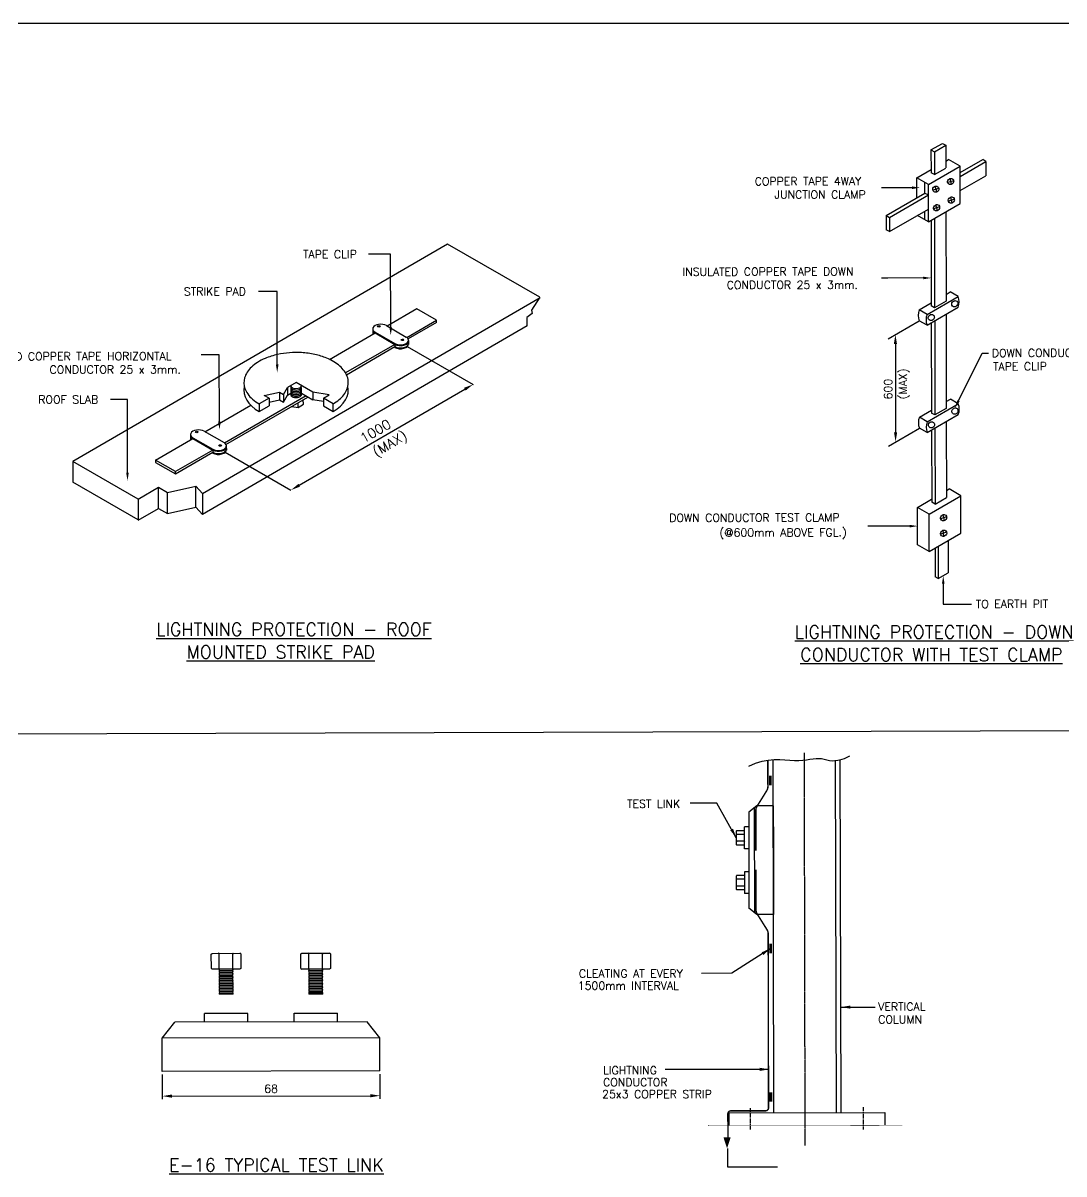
# Model space of a CAD drawing. Header units: inches. Extents: x 1917 to 3477, y 820 to 1550.
# Drawn here: x 2880.8 to 3206, y 1190.1 to 1549.6 of the extents above; entities that cross this region are included whole.
import ezdxf
from ezdxf.enums import TextEntityAlignment as Align

# ---------------------------------------------------------------- set-up
doc = ezdxf.new("R2010")
doc.units = ezdxf.units.IN
doc.header["$MEASUREMENT"] = 0
doc.linetypes.add('arul$0$CENTER', pattern=[2, 1.25, -0.25, 0.25, -0.25])
doc.linetypes.add('CENTER', pattern=[2, 1.25, -0.25, 0.25, -0.25])
doc.layers.get('DEFPOINTS').update_dxf_attribs({"color": 8})
for name, color, linetype in [('CENTER', 1, 'CENTER'), ('DIM', 1, 'Continuous'), ('ELDIM', 2, 'Continuous'), ('ELEC', 7, 'Continuous'), ('Elec Eqp', 3, 'Continuous'), ('LIGHTNING', 2, 'Continuous'), ('SOLID', 7, 'Continuous'), ('TITLE', 7, 'Continuous'), ('TXT25', 1, 'Continuous'), ('TXT30', 2, 'Continuous')]:
    doc.layers.add(name, color=color, linetype=linetype)
doc.styles.add('ROMANS', font='romans.shx')
doc.styles.add('romans1', font='romans.shx')
doc.styles.get("Standard").update_dxf_attribs({"font": 'arial.ttf'})
doc.dimstyles.new('SECTIONS', dxfattribs={"dimtxt": 2.5, "dimasz": 3, "dimexe": 1, "dimexo": 1, "dimgap": 1, "dimtad": 1, "dimdec": 0, "dimlfac": 20, "dimzin": 0, "dimdsep": 46, "dimtxsty": 'romans1', "dimcen": 0.625, "dimclrd": 1, "dimclre": 1, "dimclrt": 256, "dimadec": 0, "dimazin": 0, "dimtfac": 1, "dimtdec": 0, "dimtofl": 0, "dimtmove": 0, "dimatfit": 3, "dimfxl": 1, "dimtolj": 1, "dimtzin": 0, "dimarcsym": 0})
doc.dimstyles.get("Standard").update_dxf_attribs({"dimtxt": 0.18, "dimasz": 0.18, "dimexe": 0.18, "dimexo": 0.0625, "dimgap": 0.09, "dimtad": 0, "dimtih": 1, "dimtoh": 1, "dimdec": 4, "dimzin": 0, "dimdsep": 46, "dimtxsty": 'Standard', "dimcen": 0.09, "dimadec": 0, "dimazin": 0, "dimtfac": 1, "dimtdec": 4, "dimtofl": 0, "dimtmove": 0, "dimatfit": 3, "dimfxl": 1, "dimtolj": 1, "dimtzin": 0, "dimarcsym": 0})

# ---------------------------------------------------------------- blocks, each defined once
blk = doc.blocks.new('*D68')
at = {"layer": 'DEFPOINTS', "color": 0, "transparency": 16777216}
for p in [(2924.32, 1222.1), (2992.32, 1222.24), (2992.34, 1214.52)]:
    blk.add_point(p, dxfattribs=at)
at = {"layer": 'DIM', "color": 1, "lineweight": -2, "transparency": 16777216}
for p, q in [((2924.33, 1221.1), (2924.34, 1213.39)), ((2992.32, 1221.24), (2992.34, 1213.52)), ((2927.34, 1214.39), (2989.34, 1214.51))]:
    blk.add_line(p, q, dxfattribs=at)
at = {"layer": 'DIM', "color": 1, "transparency": 16777216}
for points in [[(2927.34, 1214.89), (2927.34, 1213.89), (2924.34, 1214.39)], [(2989.34, 1215.01), (2989.34, 1214.01), (2992.34, 1214.52)]]:
    blk.add_solid(points, dxfattribs=at)
at = {"layer": 'DIM', "color": 7, "transparency": 16777216, "insert": (2958.33, 1216.7), "char_height": 2.5, "attachment_point": 5, "rotation": 0.112, "style": 'romans1'}
blk.add_mtext('\\A1;68', dxfattribs=at)

msp = doc.modelspace()

# ---------------------------------------------------------------- linework, layer by layer
at = {"linetype": 'Continuous'}
for p, q in [((3115.42149, 1209.21692), (3115.20604, 1319.4342)), ((3134.92896, 1209.25506), (3134.62245, 1319.32426)), ((3136.43522, 1209.258), (3136.12871, 1319.32721))]:
    msp.add_line(p, q, dxfattribs=at)
at = {"color": 30}
for p, q in [((3107.56676, 1298.48605), (3106.20715, 1298.48339)), ((3106.22044, 1291.68312), (3106.20715, 1298.48339)), ((3103.82538, 1297.37681), (3103.72126, 1297.2471)), ((3103.82776, 1296.16011), (3103.72313, 1296.28941)), ((3106.21168, 1296.16477), (3103.72339, 1296.1599)), ((3103.82776, 1296.16011), (3103.72364, 1296.0304)), ((3106.10493, 1297.38127), (3106.20956, 1297.25196)), ((3106.10731, 1296.16456), (3106.21143, 1296.29427)), ((3106.10731, 1296.16456), (3106.21193, 1296.03526)), ((3103.83199, 1293.99708), (3103.72736, 1294.12638)), ((3106.21591, 1294.00174), (3103.72762, 1293.99687)), ((3103.83199, 1293.99708), (3103.72787, 1293.86737)), ((3103.83437, 1292.78038), (3103.72974, 1292.90968)), ((3106.11154, 1294.00154), (3106.21566, 1294.13124)), ((3106.11154, 1294.00154), (3106.21616, 1293.87223)), ((3106.11391, 1292.78483), (3106.21803, 1292.91454)), ((3107.58006, 1291.68578), (3106.22044, 1291.68312)), ((3107.59413, 1284.48607), (3106.23452, 1284.48342)), ((3106.23452, 1284.48342), (3106.24781, 1277.68315)), ((3103.85275, 1283.37684), (3103.74863, 1283.24713)), ((3103.85513, 1282.16013), (3103.7505, 1282.28944)), ((3106.23905, 1282.16479), (3103.75075, 1282.15993)), ((3103.85513, 1282.16013), (3103.75101, 1282.03043)), ((3103.85936, 1279.99711), (3103.75473, 1280.12641)), ((3106.24328, 1280.00177), (3103.75498, 1279.9969)), ((3103.85936, 1279.99711), (3103.75524, 1279.8674)), ((3106.1323, 1283.38129), (3106.23692, 1283.25199)), ((3106.13468, 1282.16459), (3106.2388, 1282.2943)), ((3106.13468, 1282.16459), (3106.2393, 1282.03529)), ((3106.1389, 1280.00156), (3106.24302, 1280.13127)), ((3106.1389, 1280.00156), (3106.24353, 1279.87226)), ((3103.86173, 1278.7804), (3103.75711, 1278.90971)), ((3106.14128, 1278.78486), (3106.2454, 1278.91457)), ((3107.60743, 1277.6858), (3106.24781, 1277.68315))]:
    msp.add_line(p, q, dxfattribs=at)
for p, q in [((2939.65501, 1258.78382), (2939.91362, 1258.99307)), ((2942.08842, 1258.78858), (2941.829, 1258.99682)), ((2942.09774, 1254.02073), (2942.08801, 1258.99732)), ((2942.08842, 1258.78858), (2942.34702, 1258.99783)), ((2946.41448, 1258.79703), (2946.15506, 1259.00527)), ((2946.4238, 1254.02919), (2946.41407, 1259.00578)), ((2946.41448, 1258.79703), (2946.67308, 1259.00629)), ((2948.84788, 1258.80179), (2948.58846, 1259.01003)), ((2967.65496, 1258.83856), (2967.91356, 1259.04781)), ((2970.08836, 1258.84331), (2969.82894, 1259.05155)), ((2970.09768, 1254.07547), (2970.08796, 1259.05206)), ((2970.08836, 1258.84331), (2970.34697, 1259.05256)), ((2974.41442, 1258.85177), (2974.155, 1259.06001)), ((2974.42374, 1254.08393), (2974.41401, 1259.06051)), ((2974.41442, 1258.85177), (2974.67302, 1259.06102)), ((2976.84783, 1258.85653), (2976.58841, 1259.06476)), ((2939.66393, 1254.22472), (2939.92334, 1254.01648)), ((2942.09733, 1254.22948), (2941.83873, 1254.02023)), ((2946.45541, 1253.53252), (2942.06807, 1253.52395)), ((2946.45739, 1252.52087), (2942.07004, 1252.51229)), ((2946.45936, 1251.50921), (2942.07202, 1251.50063)), ((2942.09733, 1254.22948), (2942.35675, 1254.02124)), ((2946.32085, 1253.02115), (2942.20462, 1253.0131)), ((2946.32283, 1252.00949), (2942.2066, 1252.00144)), ((2946.42339, 1254.23794), (2946.16478, 1254.02869)), ((2946.42339, 1254.23794), (2946.68281, 1254.0297)), ((2948.85679, 1254.24269), (2948.59819, 1254.03344)), ((2967.66387, 1254.27946), (2967.92329, 1254.07122)), ((2970.09728, 1254.28422), (2969.83867, 1254.07496)), ((2974.45536, 1253.58726), (2970.06801, 1253.57868)), ((2974.45733, 1252.5756), (2970.06999, 1252.56703)), ((2974.45931, 1251.56395), (2970.07197, 1251.55537)), ((2970.09728, 1254.28422), (2970.35669, 1254.07598)), ((2974.3208, 1253.07588), (2970.20457, 1253.06783)), ((2974.32278, 1252.06423), (2970.20655, 1252.05618)), ((2974.42333, 1254.29267), (2974.16473, 1254.08342)), ((2974.42333, 1254.29267), (2974.68275, 1254.08443)), ((2976.85674, 1254.29743), (2976.59813, 1254.08818)), ((2946.46134, 1250.49756), (2942.074, 1250.48898)), ((2946.46332, 1249.4859), (2942.07598, 1249.47732)), ((2946.4653, 1248.47425), (2942.07795, 1248.46567)), ((2946.32481, 1250.99784), (2942.20858, 1250.98979)), ((2946.32678, 1249.98618), (2942.21055, 1249.97813)), ((2946.32876, 1248.97452), (2942.21253, 1248.96648)), ((2946.33074, 1247.96287), (2942.21451, 1247.95482)), ((2974.46129, 1250.55229), (2970.07395, 1250.54371)), ((2974.46327, 1249.54064), (2970.07592, 1249.53206)), ((2974.46524, 1248.52898), (2970.0779, 1248.5204)), ((2974.32475, 1251.05257), (2970.20852, 1251.04452)), ((2974.32673, 1250.04092), (2970.2105, 1250.03287)), ((2974.32871, 1249.02926), (2970.21248, 1249.02121)), ((2974.33069, 1248.0176), (2970.21446, 1248.00956)), ((2946.46727, 1247.46259), (2942.07993, 1247.45401)), ((2946.46924, 1246.45475), (2942.0819, 1246.44617)), ((2946.44234, 1246.2145), (2942.10975, 1246.20604)), ((2946.33272, 1246.95121), (2942.21649, 1246.94317)), ((2974.46722, 1247.51732), (2970.07988, 1247.50875)), ((2974.46919, 1246.50948), (2970.08185, 1246.50091)), ((2974.44228, 1246.26924), (2970.1097, 1246.26077)), ((2974.33266, 1247.00595), (2970.21643, 1246.9979)), ((2951.08802, 1240.23694), (2937.48747, 1240.21035)), ((2937.49279, 1237.49112), (2937.48747, 1240.21035)), ((2951.09333, 1237.51771), (2951.08802, 1240.23694)), ((2965.48742, 1240.26509), (2979.08796, 1240.29167)), ((2965.49274, 1237.54586), (2965.48742, 1240.26509)), ((2979.09328, 1237.57244), (2979.08796, 1240.29167)), ((3101.39795, 1209.18951), (3150.0984, 1209.28471)), ((3101.40578, 1205.18102), (3101.39795, 1209.18951))]:
    msp.add_line(p, q)
at = {"linetype": 'arul$0$CENTER'}
for p, q in [((3108.15821, 1203.94742), (3108.1452, 1210.60348)), ((3143.34525, 1210.88772), (3143.35889, 1203.91179))]:
    msp.add_line(p, q, dxfattribs=at)
at = {"color": 7}
msp.add_line((3150.0984, 1209.28471), (3150.10623, 1205.27622), dxfattribs=at)
for points in [[(3107.62779, 1317.48199), (3109.72182, 1318.42218), (3111.73251, 1319.03753), (3113.65661, 1319.38814), (3115.49086, 1319.53413), (3117.23202, 1319.5356), (3118.87682, 1319.45267), (3120.42203, 1319.34544), (3121.86438, 1319.27403), (3123.2026, 1319.28414), (3124.44328, 1319.36389), (3125.59498, 1319.48701), (3126.66629, 1319.62722), (3127.66576, 1319.75824), (3128.60196, 1319.8538), (3129.48346, 1319.88761), (3130.31883, 1319.8334), (3131.12214, 1319.67982), (3131.92949, 1319.47517), (3132.78247, 1319.2827), (3133.72268, 1319.16563), (3134.79173, 1319.18722), (3136.0312, 1319.41068), (3137.48271, 1319.89927), (3139.18785, 1320.71621)], [(3115.23406, 1305.10091), (3115.30052, 1271.10097)], [(2939.66393, 1254.22472), (2939.65501, 1258.78382)], [(2939.91362, 1258.99307), (2948.58846, 1259.01003)], [(2948.84788, 1258.80179), (2948.85679, 1254.24269)], [(2967.66387, 1254.27946), (2967.65496, 1258.83856)], [(2967.91356, 1259.04781), (2976.58841, 1259.06476)], [(2976.84783, 1258.85653), (2976.85674, 1254.29743)], [(2948.59819, 1254.03344), (2939.92334, 1254.01648)], [(2976.59813, 1254.08818), (2967.92329, 1254.07122)], [(2924.30287, 1232.46533), (2928.29309, 1237.47314)], [(2988.29298, 1237.59043), (2928.29309, 1237.47314)], [(2992.30274, 1232.59826), (2988.29298, 1237.59043)], [(2992.30274, 1232.59826), (2924.30287, 1232.46533)], [(2924.32313, 1222.10493), (2924.30287, 1232.46533)], [(2992.323, 1222.23786), (2992.30274, 1232.59826)], [(2992.323, 1222.23786), (2924.32313, 1222.10493)]]:
    msp.add_lwpolyline(points)
at = {"const_width": 0.9}
for points in [[(3114.29225, 1314.47298), (3114.29805, 1311.50906, -0.223038045)], [(3114.39483, 1261.99922), (3114.40062, 1259.0353, -0.223038045)], [(3114.48558, 1215.57863), (3114.49137, 1212.61471, -0.223038045)]]:
    msp.add_lwpolyline(points, format="xyb", dxfattribs=at)
at = {"color": 30}
for points in [[(3110.05386, 1305.09078), (3107.55777, 1303.0859)], [(3107.55777, 1303.0859), (3107.61642, 1273.08595)], [(3115.23406, 1305.10091), (3110.05386, 1305.09078)], [(3103.72974, 1292.90968), (3103.72126, 1297.2471)], [(3103.82538, 1297.37681), (3106.10493, 1297.38127)], [(3106.11391, 1292.78483), (3103.83437, 1292.78038)], [(3103.75711, 1278.90971), (3103.74863, 1283.24713)], [(3103.85275, 1283.37684), (3106.1323, 1283.38129)], [(3106.14128, 1278.78486), (3103.86173, 1278.7804)], [(3110.12032, 1271.09084), (3107.61642, 1273.08595)], [(3115.30052, 1271.10097), (3110.12032, 1271.09084)]]:
    msp.add_lwpolyline(points, dxfattribs=at)
at = {"const_width": 0.12192}
msp.add_lwpolyline([(3094.8169, 1205.16814), (3155.54922, 1205.28686)], dxfattribs=at)
for centre, start, end in [((2943.07231, 1253.51872), 149.9939247, 210.2300822), ((2943.07429, 1252.50706), 149.9939247, 210.2300822), ((2943.07627, 1251.49541), 149.9939247, 210.2300822), ((2945.45119, 1253.52337), 329.9939247, 30.2300822), ((2945.45317, 1252.51171), 329.9939247, 30.2300822), ((2945.45515, 1251.50006), 329.9939247, 30.2300822), ((2971.07226, 1253.57345), 149.9939247, 210.2300822), ((2971.07424, 1252.5618), 149.9939247, 210.2300822), ((2971.07621, 1251.55014), 149.9939247, 210.2300822), ((2973.45114, 1253.5781), 329.9939247, 30.2300822), ((2973.45312, 1252.56645), 329.9939247, 30.2300822), ((2973.45509, 1251.55479), 329.9939247, 30.2300822), ((2943.07824, 1250.48375), 149.9939247, 210.2300822), ((2943.08022, 1249.4721), 149.9939247, 210.2300822), ((2943.0822, 1248.46044), 149.9939247, 210.2300822), ((2943.08418, 1247.44879), 149.9939247, 210.2300822), ((2945.45712, 1250.4884), 329.9939247, 30.2300822), ((2945.4591, 1249.47675), 329.9939247, 30.2300822), ((2945.46108, 1248.46509), 329.9939247, 30.2300822), ((2945.46306, 1247.45344), 329.9939247, 30.2300822), ((2971.07819, 1250.53849), 149.9939247, 210.2300822), ((2971.08017, 1249.52683), 149.9939247, 210.2300822), ((2971.08215, 1248.51518), 149.9939247, 210.2300822), ((2971.08412, 1247.50352), 149.9939247, 210.2300822), ((2973.45707, 1250.54314), 329.9939247, 30.2300822), ((2973.45905, 1249.53148), 329.9939247, 30.2300822), ((2973.46103, 1248.51983), 329.9939247, 30.2300822), ((2973.463, 1247.50817), 329.9939247, 30.2300822), ((2943.08615, 1246.44095), 149.9939247, 193.527572), ((2945.46503, 1246.4456), 346.6964349, 30.2300822), ((2971.08609, 1246.49568), 149.9939247, 193.527572), ((2973.46497, 1246.50033), 346.6964349, 30.2300822)]:
    msp.add_arc(centre, 1.00426, start, end)
at = {"layer": 'CENTER', "ltscale": 0.2}
msp.add_line((3125.19538, 1198.92412), (3124.95544, 1321.66952), dxfattribs=at)
at = {"layer": 'DIM'}
for p, q in [((3151.06109, 1469.94797), (3149.06109, 1469.94406)), ((3151.12773, 1450.99169), (3160.81138, 1456.60781)), ((3153.38047, 1449.294), (3153.43427, 1421.77599)), ((3000.88275, 1448.53429), (3021.43938, 1436.71944)), ((3180.48377, 1446.51094), (3182.48377, 1446.51485)), ((2967.13215, 1405.22343), (3018.84424, 1435.21436)), ((3151.19325, 1417.4729), (3160.87691, 1423.08903)), ((2943.98038, 1415.53321), (2964.53701, 1403.71836)), ((3146.80029, 1392.42453), (3144.80029, 1392.42062))]:
    msp.add_line(p, q, dxfattribs=at)
for points in [[(3162.07206, 1469.96949), (3151.06109, 1469.94797)], [(3173.08069, 1431.59852), (3180.48377, 1446.51094)], [(3157.81126, 1392.44605), (3146.80029, 1392.42453)]]:
    msp.add_lwpolyline(points, dxfattribs=at)
for points in [[(3162.07124, 1470.38616), (3164.57205, 1469.97438), (3162.07287, 1469.55282)], [(3152.88047, 1449.29302), (3153.88047, 1449.29497), (3153.37461, 1452.29399)], [(3018.5934, 1435.64689), (3019.09509, 1434.78184), (3021.43938, 1436.71944)], [(3173.4539, 1431.41324), (3171.96904, 1429.35927), (3172.70748, 1431.78379)], [(3152.93427, 1421.77501), (3153.93426, 1421.77697), (3153.44013, 1418.776)], [(2966.8813, 1405.65596), (2967.38299, 1404.79091), (2964.53701, 1403.71836)], [(3157.81044, 1392.86272), (3160.31125, 1392.45094), (3157.81207, 1392.02938)]]:
    msp.add_solid(points, dxfattribs=at)
at = {"layer": 'ELDIM'}
for p, q in [((3169.11668, 1506.50555), (3169.99392, 1507.01432)), ((3173.62269, 1504.9287), (3169.99392, 1507.01432)), ((3160.09852, 1501.27538), (3164.50587, 1503.83147)), ((3163.72728, 1499.18976), (3173.62269, 1504.9287)), ((3173.64559, 1493.2141), (3173.62269, 1504.9287)), ((3160.11069, 1495.05122), (3160.09852, 1501.27538)), ((3163.72728, 1499.18976), (3160.09852, 1501.27538)), ((3162.53457, 1496.45697), (3162.52788, 1499.87911)), ((3171.58324, 1500.34611), (3169.70139, 1499.80835)), ((3170.94278, 1499.22703), (3170.44215, 1501.03884)), ((3162.53457, 1496.45697), (3163.7336, 1495.96006)), ((3163.75018, 1487.47516), (3163.72728, 1499.18976)), ((3166.96604, 1497.95132), (3165.08419, 1497.41357)), ((3166.32558, 1496.83224), (3165.82495, 1498.64406)), ((3163.75018, 1487.47516), (3173.64559, 1493.2141)), ((3167.18446, 1492.13942), (3165.30262, 1491.60166)), ((3166.544, 1491.02034), (3166.04337, 1492.83215)), ((3171.80167, 1494.5342), (3169.91982, 1493.99645)), ((3171.1612, 1493.41513), (3170.66057, 1495.22694)), ((3163.75018, 1487.47516), (3160.2532, 1489.48504)), ((3162.55078, 1488.16451), (3162.5456, 1490.81454)), ((3163.2681, 1458.56355), (3172.95175, 1464.17968)), ((3169.19811, 1464.84712), (3170.48844, 1465.59545)), ((3172.95175, 1464.17968), (3170.48844, 1465.59545)), ((3160.80479, 1459.97933), (3164.58731, 1462.17303)), ((3163.2681, 1458.56355), (3160.80479, 1459.97933)), ((3163.27469, 1455.19204), (3172.95834, 1460.80816)), ((3163.27469, 1455.19204), (3160.81138, 1456.60781)), ((2990.08477, 1453.93488), (2990.08762, 1452.47612)), ((2990.80811, 1453.02856), (2996.99249, 1449.47412)), ((2990.8086, 1452.78041), (2996.99297, 1449.22597)), ((2994.34097, 1455.07748), (3000.52535, 1451.52303)), ((2990.19863, 1452.41849), (2990.08632, 1452.48304)), ((2996.99297, 1449.22597), (2996.99437, 1448.51266)), ((3001.24723, 1450.4013), (3001.2496, 1449.18758)), ((2996.99006, 1448.26726), (2996.77794, 1448.38918)), ((2962.24616, 1433.54855), (2963.49299, 1435.74827)), ((2966.13875, 1437.28271), (2963.49299, 1435.74827)), ((2963.49299, 1435.74827), (2963.49764, 1433.37059)), ((2964.49286, 1436.0104), (2964.55112, 1436.10322)), ((2964.49378, 1435.53754), (2964.55205, 1435.63037)), ((2964.49471, 1435.06469), (2964.55297, 1435.15751)), ((2964.49563, 1434.59184), (2964.5539, 1434.68466)), ((2971.40134, 1434.25805), (2966.13875, 1437.28271)), ((2967.7896, 1436.01684), (2967.73097, 1436.10943)), ((2967.79052, 1435.54399), (2967.73189, 1435.63658)), ((2967.79145, 1435.07114), (2967.73282, 1435.16373)), ((2967.79237, 1434.59828), (2967.73374, 1434.69088)), ((2957.68459, 1432.37964), (2954.62061, 1430.60265)), ((2956.17361, 1433.24807), (2960.96739, 1434.28353)), ((2957.68459, 1432.37964), (2956.17361, 1433.24807)), ((2957.68459, 1432.37964), (2957.68924, 1430.00196)), ((2957.68691, 1431.19626), (2960.97203, 1431.90584)), ((2960.96739, 1434.28353), (2960.97203, 1431.90584)), ((2960.96739, 1434.28353), (2962.24616, 1433.54855)), ((2960.97203, 1431.90584), (2962.25081, 1431.17087)), ((2962.24616, 1433.54855), (2962.25081, 1431.17087)), ((2962.25081, 1431.17087), (2963.49764, 1433.37059)), ((2963.49764, 1433.37059), (2964.49688, 1433.95011)), ((2964.49655, 1434.11899), (2964.55482, 1434.21181)), ((2964.49748, 1433.64613), (2964.55574, 1433.73896)), ((2967.79329, 1434.12543), (2967.73467, 1434.21803)), ((2967.79422, 1433.65258), (2967.73559, 1433.74517)), ((2967.79362, 1433.95656), (2971.40599, 1431.88036)), ((2968.40227, 1430.50397), (2968.39948, 1431.92878)), ((2971.40134, 1434.25805), (2971.40599, 1431.88036)), ((2976.4528, 1433.42783), (2971.40134, 1434.25805)), ((2974.65949, 1431.34565), (2971.40599, 1431.88036)), ((2974.65746, 1432.3866), (2976.4528, 1433.42783)), ((2974.65746, 1432.3866), (2974.66211, 1430.00892)), ((2977.68291, 1430.64774), (2974.65746, 1432.3866)), ((3169.26364, 1431.32833), (3170.55397, 1432.07667)), ((3173.01728, 1430.66089), (3170.55397, 1432.07667)), ((2954.62061, 1430.60265), (2954.62526, 1428.22497)), ((2954.62526, 1428.22497), (2957.68924, 1430.00196)), ((2964.80989, 1429.84697), (2966.75682, 1429.54967)), ((2966.75682, 1429.54967), (2966.75404, 1430.97449)), ((2966.75682, 1429.54967), (2968.40227, 1430.50397)), ((2974.66211, 1430.00892), (2977.68755, 1428.27006)), ((2977.68755, 1428.27006), (2977.68291, 1430.64774)), ((3160.87031, 1426.46054), (3164.65283, 1428.65424)), ((3163.33362, 1425.04476), (3173.01728, 1430.66089)), ((3163.33362, 1425.04476), (3160.87031, 1426.46054)), ((3163.34021, 1421.67325), (3173.02387, 1427.28937)), ((2933.18239, 1420.9338), (2933.18524, 1419.47504)), ((2937.4386, 1422.0764), (2943.62297, 1418.52195)), ((3163.34021, 1421.67325), (3160.87691, 1423.08903)), ((2933.29626, 1419.41741), (2933.18395, 1419.48196)), ((2933.90574, 1420.02748), (2940.09011, 1416.47303)), ((2933.90622, 1419.77933), (2940.0906, 1416.22489)), ((2944.34485, 1417.40022), (2944.34723, 1416.18649)), ((2940.08769, 1415.26618), (2939.87557, 1415.3881)), ((2940.0906, 1416.22489), (2940.09199, 1415.51158)), ((3169.31796, 1403.53841), (3170.19521, 1404.04718)), ((3173.82397, 1401.96155), (3170.19521, 1404.04718)), ((3160.2998, 1398.30824), (3164.70715, 1400.86432)), ((3163.92857, 1396.22262), (3173.82397, 1401.96155)), ((3173.84687, 1390.24695), (3173.82397, 1401.96155)), ((3160.3227, 1386.59364), (3160.2998, 1398.30824)), ((3163.92857, 1396.22262), (3160.2998, 1398.30824)), ((3163.95147, 1384.50801), (3163.92857, 1396.22262)), ((3169.39142, 1395.31329), (3167.50957, 1394.77554)), ((3168.75095, 1394.19422), (3168.25032, 1396.00603)), ((3163.95147, 1384.50801), (3173.84687, 1390.24695)), ((3169.38797, 1390.52277), (3167.51907, 1389.91593)), ((3168.55866, 1389.26942), (3168.3366, 1391.16674)), ((3163.95147, 1384.50801), (3160.3227, 1386.59364))]:
    msp.add_line(p, q, dxfattribs=at)
for points in [[(3170.26084, 1499.18478, -0.211066619), (3169.76132, 1499.63038, -0.101903357), (3169.6786, 1499.99476, -0.094430986), (3169.74201, 1500.36828, -0.184801377), (3170.25561, 1500.96039, -0.094430986), (3170.61642, 1501.07595, -0.101903357), (3170.98883, 1501.04554, -0.221952293), (3171.51036, 1500.59317, -0.101903357), (3171.59309, 1500.22879, -0.094430986), (3171.52968, 1499.85527, -0.174068338), (3171.01608, 1499.26315, -0.094430986), (3170.65526, 1499.1476, -0.101903357), (3170.28285, 1499.178, -0.107899531)], [(3165.64363, 1496.78999, -0.211066619), (3165.14412, 1497.23559, -0.101903357), (3165.06139, 1497.59997, -0.094430986), (3165.12481, 1497.97349, -0.184801377), (3165.63841, 1498.56561, -0.094430986), (3165.99922, 1498.68116, -0.101903357), (3166.37163, 1498.65076, -0.221952293), (3166.89316, 1498.19838, -0.101903357), (3166.97589, 1497.834, -0.094430986), (3166.91248, 1497.46048, -0.174068338), (3166.39888, 1496.86836, -0.094430986), (3166.03806, 1496.75281, -0.101903357), (3165.66565, 1496.78322, -0.107899531)], [(3165.86206, 1490.97809, -0.211066619), (3165.36255, 1491.42369, -0.101903357), (3165.27982, 1491.78807, -0.094430986), (3165.34323, 1492.16159, -0.184801377), (3165.85683, 1492.7537, -0.094430986), (3166.21764, 1492.86926, -0.101903357), (3166.59006, 1492.83885, -0.221952293), (3167.11159, 1492.38648, -0.101903357), (3167.19431, 1492.0221, -0.094430986), (3167.1309, 1491.64858, -0.174068338), (3166.6173, 1491.05646, -0.094430986), (3166.25649, 1490.94091, -0.101903357), (3165.88408, 1490.97131, -0.107899531)], [(3170.47926, 1493.37287, -0.211066619), (3169.97975, 1493.81847, -0.101903357), (3169.89702, 1494.18285, -0.094430986), (3169.96043, 1494.55637, -0.184801377), (3170.47403, 1495.14849, -0.094430986), (3170.83484, 1495.26404, -0.101903357), (3171.20726, 1495.23364, -0.221952293), (3171.72879, 1494.78126, -0.101903357), (3171.81151, 1494.41688, -0.094430986), (3171.7481, 1494.04336, -0.174068338), (3171.2345, 1493.45125, -0.094430986), (3170.87369, 1493.33569, -0.101903357), (3170.50128, 1493.3661, -0.107899531)], [(3171.54794, 1460.98688, -0.211066619), (3171.04842, 1461.43248, -0.101903357), (3170.9657, 1461.79686, -0.094430986), (3171.02911, 1462.17038, -0.184801377), (3171.54271, 1462.7625, -0.094430986), (3171.90352, 1462.87805, -0.101903357), (3172.27593, 1462.84765, -0.221952293), (3172.79746, 1462.39527, -0.101903357), (3172.88019, 1462.03089, -0.094430986), (3172.81678, 1461.65737, -0.174068338), (3172.30318, 1461.06526, -0.094430986), (3171.94236, 1460.9497, -0.101903357), (3171.56995, 1460.98011, -0.107899531)], [(3164.2232, 1456.68913, -0.211066619), (3163.72369, 1457.13473, -0.101903357), (3163.64096, 1457.49911, -0.094430986), (3163.70437, 1457.87263, -0.184801377), (3164.21798, 1458.46475, -0.094430986), (3164.57879, 1458.5803, -0.101903357), (3164.9512, 1458.54989, -0.221952293), (3165.47273, 1458.09752, -0.101903357), (3165.55546, 1457.73314, -0.094430986), (3165.49205, 1457.35962, -0.174068338), (3164.97844, 1456.7675, -0.094430986), (3164.61763, 1456.65195, -0.101903357), (3164.24522, 1456.68236, -0.107899531)], [(2967.78749, 1446.6421, 0.068278984), (2960.33085, 1446.06301, 0.046082067), (2956.4585, 1444.83615, 0.039582041), (2954.11269, 1443.6136, 0.048340395), (2952.21829, 1442.1533, 0.060337577), (2950.84634, 1440.51, 0.073879345), (2950.04828, 1438.74532, 0.151541192), (2950.13905, 1435.47564, 0.073140317), (2951.03463, 1433.7281, 0.059573047), (2952.49703, 1432.1135, 0.051188718), (2954.62284, 1430.60395)], [(2977.68295, 1430.62579, 0.043473323), (2979.5992, 1431.95898, 0.053505228), (2981.0608, 1433.47183, 0.065642057), (2982.01832, 1435.1132, 0.192076166), (2982.10415, 1439.23991, 0.068537159), (2981.21512, 1440.89247, 0.056282066), (2979.81681, 1442.42266, 0.045609215), (2977.95649, 1443.77876, 0.037727139), (2975.69705, 1444.9149, 0.04421044), (2972.01091, 1446.06449, 0.04025022), (2967.78749, 1446.6421)], [(3164.28873, 1423.17034, -0.211066619), (3163.78921, 1423.61594, -0.101903357), (3163.70649, 1423.98032, -0.094430986), (3163.7699, 1424.35384, -0.184801377), (3164.2835, 1424.94596, -0.094430986), (3164.64431, 1425.06151, -0.101903357), (3165.01672, 1425.0311, -0.221952293), (3165.53825, 1424.57873, -0.101903357), (3165.62098, 1424.21435, -0.094430986), (3165.55757, 1423.84083, -0.174068338), (3165.04397, 1423.24871, -0.094430986), (3164.68316, 1423.13316, -0.101903357), (3164.31074, 1423.16357, -0.107899531)], [(3168.06901, 1394.15196, -0.211066619), (3167.5695, 1394.59756, -0.101903357), (3167.48677, 1394.96194, -0.094430986), (3167.55018, 1395.33546, -0.184801377), (3168.06378, 1395.92758, -0.094430986), (3168.42459, 1396.04313, -0.101903357), (3168.79701, 1396.01273, -0.221952293), (3169.31854, 1395.56035, -0.101903357), (3169.40126, 1395.19597, -0.094430986), (3169.33785, 1394.82245, -0.174068338), (3168.82425, 1394.23034, -0.094430986), (3168.46344, 1394.11478, -0.101903357), (3168.09103, 1394.14519, -0.107899531)], [(3168.07851, 1389.29236, -0.211066619), (3167.579, 1389.73796, -0.101903357), (3167.49627, 1390.10234, -0.094430986), (3167.55968, 1390.47586, -0.184801377), (3168.07328, 1391.06798, -0.094430986), (3168.43409, 1391.18353, -0.101903357), (3168.80651, 1391.15312, -0.221952293), (3169.32804, 1390.70075, -0.101903357), (3169.41076, 1390.33637, -0.094430986), (3169.34735, 1389.96285, -0.174068338), (3168.83375, 1389.37073, -0.094430986), (3168.47294, 1389.25518, -0.101903357), (3168.10053, 1389.28559, -0.107899531)]]:
    msp.add_lwpolyline(points, format="xyb", dxfattribs=at)
msp.add_lwpolyline([(3171.32532, 1427.63057, -0.107899531), (3171.11395, 1427.91369, -0.101903357), (3171.03122, 1428.27807, -0.094430986), (3171.09463, 1428.65159, -0.089750612), (3171.29786, 1428.99412, -0.089750612), (3171.60823, 1429.24371, -0.094430986), (3171.96904, 1429.35927, -0.101903357), (3172.34146, 1429.32886, -0.107899531), (3172.65161, 1429.15961, -0.107899531), (3172.86299, 1428.87648, -0.101903357), (3172.94571, 1428.5121, -0.094430986), (3172.8823, 1428.13858, -0.089750612), (3172.67908, 1427.79606, -0.089750612), (3172.3687, 1427.54647, -0.094430986), (3172.00789, 1427.43091, -0.101903357), (3171.63548, 1427.46132, -0.107899531)], format="xyb", close=True, dxfattribs=at)
for centre, radius, start, end in [((3168.68361, 1462.48557), 4.59206, 338.5749531, 21.6490538), ((3165.16125, 1458.30208), 4.66818, 158.9431869, 201.28082), ((3167.62456, 1456.8863), 4.66818, 158.9431869, 201.28082), ((3168.74913, 1428.96678), 4.59206, 338.5749531, 21.6490538), ((3165.22677, 1424.78329), 4.66818, 158.9431869, 201.28082), ((3167.69008, 1423.36751), 4.66818, 158.9431869, 201.28082)]:
    msp.add_arc(centre, radius, start, end, dxfattribs=at)
for centre, major_axis, start_param, end_param in [((2992.57454, 1454.05302), (2.50093, 0.00489), 0.785398163, 3.926990817), ((2992.57503, 1453.80487), (2.50093, 0.00489), 3.048048061, 3.926990817), ((2998.75601, 1449.53987), (2.50093, 0.00489), 3.926990817, 6.363383584), ((2998.75649, 1449.29172), (2.50093, 0.00489), 3.926990817, 6.38447869), ((2998.75892, 1450.49857), (2.50093, 0.00489), 3.926990817, 7.068583471), ((2998.7594, 1450.25043), (2.50093, 0.00489), 3.926990817, 6.38447869), ((2966.14339, 1434.90502), (16.3075, 0.03188), 3.014985619, 3.926990817), ((2966.14144, 1435.90653), (1.65877, 0.00324), 3.029537821, 6.39524014), ((2966.14236, 1435.43368), (1.65877, 0.00324), 3.029537821, 6.39524014), ((2966.14328, 1434.96082), (1.65877, 0.00324), 3.029537821, 6.39524014), ((2966.14421, 1434.48797), (1.65877, 0.00324), 3.029537821, 6.39524014), ((2966.14051, 1436.37938), (1.65877, 0.00324), 3.196863299, 6.227914662), ((2966.14339, 1434.90502), (16.3075, 0.03188), 5.497787144, 6.409792342), ((2966.14513, 1434.01512), (1.65877, 0.00324), 3.029537821, 6.39524014), ((2966.14606, 1433.54227), (1.65877, 0.00324), 3.029537821, 6.39524014), ((2935.67217, 1421.05194), (2.50093, 0.00489), 0.785398163, 3.926990817), ((2935.67265, 1420.80379), (2.50093, 0.00489), 3.048048061, 3.926990817), ((2941.85363, 1416.53879), (2.50093, 0.00489), 3.926990817, 6.363383584), ((2941.85654, 1417.49749), (2.50093, 0.00489), 3.926990817, 7.068583471), ((2941.85703, 1417.24934), (2.50093, 0.00489), 3.926990817, 6.38447869), ((2941.85412, 1416.29064), (2.50093, 0.00489), 3.926990817, 6.38447869)]:
    msp.add_ellipse(centre, major_axis=major_axis, ratio=0.577350269, start_param=start_param, end_param=end_param, dxfattribs=at)
for centre in [(2991.9923, 1454.8523), (2999.33935, 1450.62961), (2935.08992, 1421.85122), (2942.43697, 1417.62853)]:
    msp.add_ellipse(centre, major_axis=(0.41469, 0.00081), ratio=0.577350269, dxfattribs=at)
at = {"layer": 'ELEC', "color": 1}
for p, q in [((3164.4939, 1509.95593), (3168.04906, 1512.01713)), ((3165.55246, 1509.37535), (3169.10704, 1511.43686)), ((3168.04848, 1512.01745), (3169.10704, 1511.43686)), ((3169.10704, 1511.43686), (3169.1209, 1504.34906)), ((3164.4939, 1509.95593), (3165.55246, 1509.37535)), ((3164.4939, 1509.95593), (3164.50771, 1502.89157)), ((3165.54863, 1509.37843), (3165.56257, 1502.24586)), ((3173.62668, 1502.88995), (3180.72691, 1507.00779)), ((3181.66302, 1506.3584), (3180.72691, 1507.00779)), ((3165.56257, 1502.24586), (3169.12097, 1504.30958)), ((3173.629, 1501.699), (3181.66302, 1506.3584)), ((3181.66302, 1506.3584), (3181.67172, 1501.90691)), ((3165.56257, 1502.24586), (3164.50778, 1502.85209)), ((3173.63771, 1497.24751), (3181.67172, 1501.90691)), ((3150.50562, 1489.48067), (3162.53457, 1496.45697)), ((3151.56035, 1488.90007), (3163.7336, 1495.96006)), ((3150.50562, 1489.48067), (3151.56035, 1488.90007)), ((3150.50562, 1489.48067), (3150.51427, 1485.05482)), ((3151.56035, 1488.90007), (3151.56906, 1484.44858)), ((3151.56906, 1484.44858), (3163.7423, 1491.50857)), ((3165.58936, 1488.54181), (3165.64381, 1460.68977)), ((3169.14776, 1490.60554), (3169.20221, 1462.7535)), ((3151.56906, 1484.44858), (3150.51427, 1485.05482)), ((3164.53695, 1487.93145), (3164.58902, 1461.29601)), ((3003.85376, 1460.34608), (2994.54714, 1454.94862)), ((3010.03814, 1456.79164), (3003.85376, 1460.34608)), ((3165.64381, 1460.68977), (3164.58902, 1461.29601)), ((3169.20221, 1462.7535), (3165.64381, 1460.68977)), ((3000.7171, 1451.38581), (3010.03814, 1456.79164)), ((3010.03953, 1456.07833), (3010.03814, 1456.79164)), ((3165.65186, 1456.5707), (3165.70933, 1427.17098)), ((3169.21026, 1458.63443), (3169.26773, 1429.23471)), ((2976.58015, 1444.52849), (2990.83683, 1452.79679)), ((3010.03953, 1456.07833), (3001.13701, 1450.91523)), ((3164.59945, 1455.96034), (3164.65454, 1427.77722)), ((2996.99297, 1449.22597), (2981.59903, 1440.2981)), ((2981.88582, 1439.75032), (2996.99437, 1448.51266)), ((2969.23558, 1433.1278), (2943.82188, 1418.38888)), ((2944.23895, 1417.91665), (2969.85402, 1432.77236)), ((2937.65404, 1421.95291), (2951.95397, 1430.24629)), ((3165.70933, 1427.17098), (3164.65454, 1427.77722)), ((3169.26773, 1429.23471), (3165.70933, 1427.17098)), ((3169.27578, 1425.11564), (3169.32226, 1401.34244)), ((3164.66497, 1422.44155), (3164.70907, 1399.88495)), ((3165.71738, 1423.05191), (3165.76385, 1399.27871)), ((2922.24865, 1413.01841), (2933.90943, 1419.78119)), ((2928.43302, 1409.46396), (2922.24865, 1413.01841)), ((2922.24865, 1413.01841), (2922.25005, 1412.30511)), ((2940.0906, 1416.22489), (2928.43302, 1409.46396)), ((2928.43442, 1408.75066), (2940.09199, 1415.51158)), ((2922.25005, 1412.30511), (2928.43442, 1408.75066)), ((2928.43442, 1408.75066), (2928.43302, 1409.46396)), ((3165.76385, 1399.27871), (3164.70907, 1399.88495)), ((3165.76385, 1399.27871), (3169.32226, 1401.34244)), ((3169.88378, 1387.94852), (3169.90347, 1377.87396)), ((3165.79061, 1385.58999), (3165.80823, 1376.58011)), ((3166.72489, 1386.11649), (3166.74459, 1376.04194)), ((3166.74459, 1376.04194), (3169.90347, 1377.87396)), ((3166.74459, 1376.04194), (3165.80823, 1376.58011))]:
    msp.add_line(p, q, dxfattribs=at)
at = {"layer": 'Elec Eqp', "color": 7}
for p, q in [((3013.41443, 1480.50719), (2896.39962, 1412.64332)), ((3042.27177, 1463.92152), (3013.41443, 1480.50719)), ((2936.91037, 1402.68969), (3042.3813, 1463.85857)), ((3042.27177, 1463.92152), (3039.68808, 1459.8629)), ((3039.68808, 1459.8629), (3039.92776, 1458.9129)), ((3039.92776, 1458.9129), (3038.26547, 1457.66216)), ((3038.26547, 1457.66216), (3038.27066, 1455.01138)), ((3038.37998, 1455.04866), (2936.92329, 1396.08045)), ((2896.39962, 1412.64332), (2896.41229, 1406.16136)), ((2916.79979, 1400.91839), (2896.39962, 1412.64332)), ((2916.81246, 1394.43643), (2896.41229, 1406.16136)), ((2916.79979, 1400.91839), (2923.14289, 1404.59714)), ((2923.15581, 1397.9879), (2923.14289, 1404.59714)), ((2923.14289, 1404.59714), (2925.96729, 1402.97383)), ((2925.96729, 1402.97383), (2934.84839, 1404.93775)), ((2925.98021, 1396.36459), (2925.96729, 1402.97383)), ((2934.86131, 1398.32851), (2934.84839, 1404.93775)), ((2934.84839, 1404.93775), (2936.91037, 1402.68969)), ((2936.91037, 1402.68969), (2936.92949, 1396.08406)), ((2916.79979, 1400.91839), (2916.81246, 1394.43643)), ((2916.81271, 1394.30916), (2923.15581, 1397.9879)), ((2923.15581, 1397.9879), (2925.98021, 1396.36459)), ((2925.98021, 1396.36459), (2934.86131, 1398.32851)), ((2934.86131, 1398.32851), (2936.92329, 1396.08045))]:
    msp.add_line(p, q, dxfattribs=at)
at = {"layer": 'LIGHTNING', "color": 30}
msp.add_line((3109.50646, 1271.57997), (3109.3577, 1304.53162), dxfattribs=at)
at = {"layer": 'LIGHTNING', "ltscale": 0.25, "const_width": 0.45326}
for points in [[(3113.52639, 1319.36441), (3113.54256, 1311.09606, -0.140338268), (3113.17392, 1309.79895), (3110.13529, 1304.90625, 0.140338268), (3109.76665, 1303.60914), (3109.79112, 1291.0894)], [(3101.05736, 1199.79506), (3101.0396, 1208.87958, -0.414213562), (3101.93784, 1209.78133), (3112.84057, 1209.80265, 0.414213562), (3113.7388, 1210.70441), (3113.63247, 1265.09925, 0.140338268), (3113.25876, 1266.39491), (3110.20103, 1271.27569, -0.140338268), (3109.82732, 1272.57135), (3109.80285, 1285.09109)]]:
    msp.add_lwpolyline(points, format="xyb", dxfattribs=at)
at = {"layer": 'LIGHTNING', "ltscale": 0.25}
msp.add_lwpolyline([(3100.78364, 1201.51377, 2.25, 0, 0), (3100.79036, 1198.07531, 0, 0, 0)], format="xyseb", dxfattribs=at)
at = {"layer": 'SOLID'}
msp.add_line((3115.2469, 1298.52877), (3115.28767, 1277.67311), dxfattribs=at)
at = {"layer": 'SOLID', "linetype": 'Continuous'}
msp.add_line((3109.8231, 1274.7309), (3109.80406, 1284.47078), dxfattribs=at)
at = {"layer": 'TITLE'}
for p, q in [((2658.58336, 1549.61161), (3476.67262, 1549.61161)), ((2658.58336, 1326.86277), (3228.26962, 1328.63001))]:
    msp.add_line(p, q, dxfattribs=at)
at = {"layer": 'TXT25'}
for p, q in [((3151.00597, 1498.14551), (3149.00597, 1498.1416)), ((3168.34136, 1368.09439), (3177.10258, 1368.11151))]:
    msp.add_line(p, q, dxfattribs=at)
at = {"layer": 'TXT25', "linetype": 'ByBlock', "lineweight": -2}
for p, q in [((2995.66104, 1477.39999), (2988.72618, 1477.39608)), ((2960.18714, 1465.77759), (2954.3572, 1465.77368)), ((2942.15128, 1445.94128), (2936.44754, 1445.93738)), ((2913.41814, 1432.02818), (2908.16395, 1432.02427))]:
    msp.add_line(p, q, dxfattribs=at)
at = {"layer": 'TXT25'}
for points in [[(3158.59544, 1498.16035), (3151.00597, 1498.14551)], [(3168.32892, 1374.45796), (3168.34136, 1368.09439)]]:
    msp.add_lwpolyline(points, dxfattribs=at)
at = {"layer": 'TXT25', "linetype": 'ByBlock', "lineweight": -2}
for points in [[(2995.70569, 1454.55997), (2995.66104, 1477.39999)], [(2960.23179, 1442.93757), (2960.18714, 1465.77759)], [(2942.19201, 1425.10311), (2942.15128, 1445.94128)], [(2913.46279, 1409.18816), (2913.41814, 1432.02818)]]:
    msp.add_lwpolyline(points, dxfattribs=at)
at = {"layer": 'TXT25'}
for points in [[(3158.59462, 1498.57702), (3161.09543, 1498.16524), (3158.59625, 1497.74368)], [(2996.12235, 1454.56079), (2995.71057, 1452.05998), (2995.28902, 1454.55916)], [(2960.64845, 1442.93839), (2960.23667, 1440.43758), (2959.81512, 1442.93676)], [(2942.60868, 1425.10393), (2942.1969, 1422.60312), (2941.77535, 1425.1023)], [(2913.87946, 1409.18897), (2913.46768, 1406.68816), (2913.04613, 1409.18734)], [(3167.91225, 1374.45714), (3168.32403, 1376.95795), (3168.74558, 1374.45877)]]:
    msp.add_solid(points, dxfattribs=at)

# ---------------------------------------------------------------- texts
at = {"layer": 'TXT30', "style": 'ROMANS'}
for s, height, rotation, p in [('COPPER TAPE 4WAY', 2.5, 0.1120035, (3109.40918, 1498.89753)), ('JUNCTION CLAMP', 2.5, 0.1120035, (3115.60779, 1494.74298)), ('TAPE CLIP', 2.5, 0.1120035, (2968.30009, 1476.10615)), ('INSULATED COPPER TAPE DOWN', 2.5, 0.1120035, (3086.8453, 1470.65577)), ('STRIKE PAD', 2.5, 0.1120035, (2931.07398, 1464.47817)), ('CONDUCTOR 25 x 3mm.', 2.5, 0.1120035, (3100.66294, 1466.51611)), ('INSULATED COPPER TAPE HORIZONTAL', 2.5, 0.1120035, (2863.16085, 1444.19589)), ('DOWN CONDUCTOR', 2.5, 0.1120035, (3183.51002, 1445.26685)), ('CONDUCTOR 25 x 3mm.', 2.5, 0.1120035, (2889.12133, 1440.07997)), ('TAPE CLIP', 2.5, 0.1120035, (3183.87531, 1441.10089)), ('(MAX)', 2.5, 90.1120035, (3156.9968, 1432.04422)), ('600', 2.5, 90.1120035, (3152.35395, 1432.03515)), ('ROOF SLAB', 2.5, 0.1120035, (2885.59501, 1430.73015)), ('1000', 3, 30.1120035, (2987.22974, 1418.25181)), ('(MAX)', 3, 30.1120035, (2991.17938, 1414.02869)), ('DOWN CONDUCTOR TEST CLAMP', 2.5, 0.1120035, (3082.70226, 1393.78732)), ('(@600mm ABOVE FGL.)', 2.5, 0.1120035, (3098.42559, 1389.17519)), ('TO EARTH PIT', 2.5, 0.1120035, (3178.48597, 1366.86422))]:
    msp.add_text(s, height=height, rotation=rotation, dxfattribs=at).set_placement(p)
for s, height, p in [('%%ULIGHTNING PROTECTION - ROOF', 4, (2922.43427, 1358.19084)), ('%%ULIGHTNING PROTECTION - DOWN', 4, (3121.9165, 1357.36553)), ('%%UMOUNTED STRIKE PAD', 4, (2931.92974, 1351.1323)), ('%%UCONDUCTOR WITH TEST CLAMP', 4, (3123.64056, 1350.2918)), ('TEST LINK', 2.5, (3069.53431, 1304.46133)), ('CLEATING AT EVERY', 2.5, (3054.4876, 1251.40963)), ('1500mm INTERVAL', 2.5, (3054.14306, 1247.64407)), ('VERTICAL', 2.5, (3147.99772, 1241.0961)), ('COLUMN', 2.5, (3148.00554, 1237.09504)), ('LIGHTNING', 2.5, (3062.0254, 1221.20337)), ('CONDUCTOR', 2.5, (3062.03266, 1217.48891)), ('25x3 COPPER STRIP', 2.5, (3061.75441, 1213.75455))]:
    msp.add_text(s, height=height, dxfattribs=at).set_placement(p)
msp.add_text('%%UE-16 TYPICAL TEST LINK', height=4, dxfattribs=at).set_placement((2959.98947, 1192.86713), align=Align.MIDDLE_CENTER)

# ---------------------------------------------------------------- dimensions: what is measured, and where the dimension line sits
at = {"layer": 'DIM'}
dim = msp.add_linear_dim(base=(2992.33809, 1214.51909), p1=(2924.32313, 1222.10493), p2=(2992.323, 1222.23786), angle=0.1120035, text='68', dimstyle='SECTIONS', override={"dimlfac": 7.5, "dimclrt": 7}, dxfattribs=at)
dim.commit()
dim.dimension.update_dxf_attribs({"geometry": '*D68', "text_midpoint": (2958.33375, 1216.70262)})

# ---------------------------------------------------------------- leaders
for points in [[(3103.67496, 1295.08692), (3097.58346, 1305.91928), (3089.21164, 1305.8827)], [(3114.39773, 1260.51726), (3102.28643, 1252.79386), (3092.80078, 1252.71212)], [(3136.34354, 1242.1822), (3147.03451, 1242.21776)], [(3113.95503, 1222.75192), (3081.41595, 1222.68831)]]:
    msp.add_leader(points, dimstyle='SECTIONS', override={"dimlfac": 7.5}, dxfattribs=at)
at = {"layer": 'DIM', "ltscale": 0.2}
msp.add_leader([(3100.91333, 1198.05957), (3100.92459, 1192.2977), (3116.51626, 1192.32818)], dimstyle='Standard', override={"dimexe": 1, "dimexo": 1, "dimgap": 1}, dxfattribs=at)

doc.saveas('drawing.dxf')
